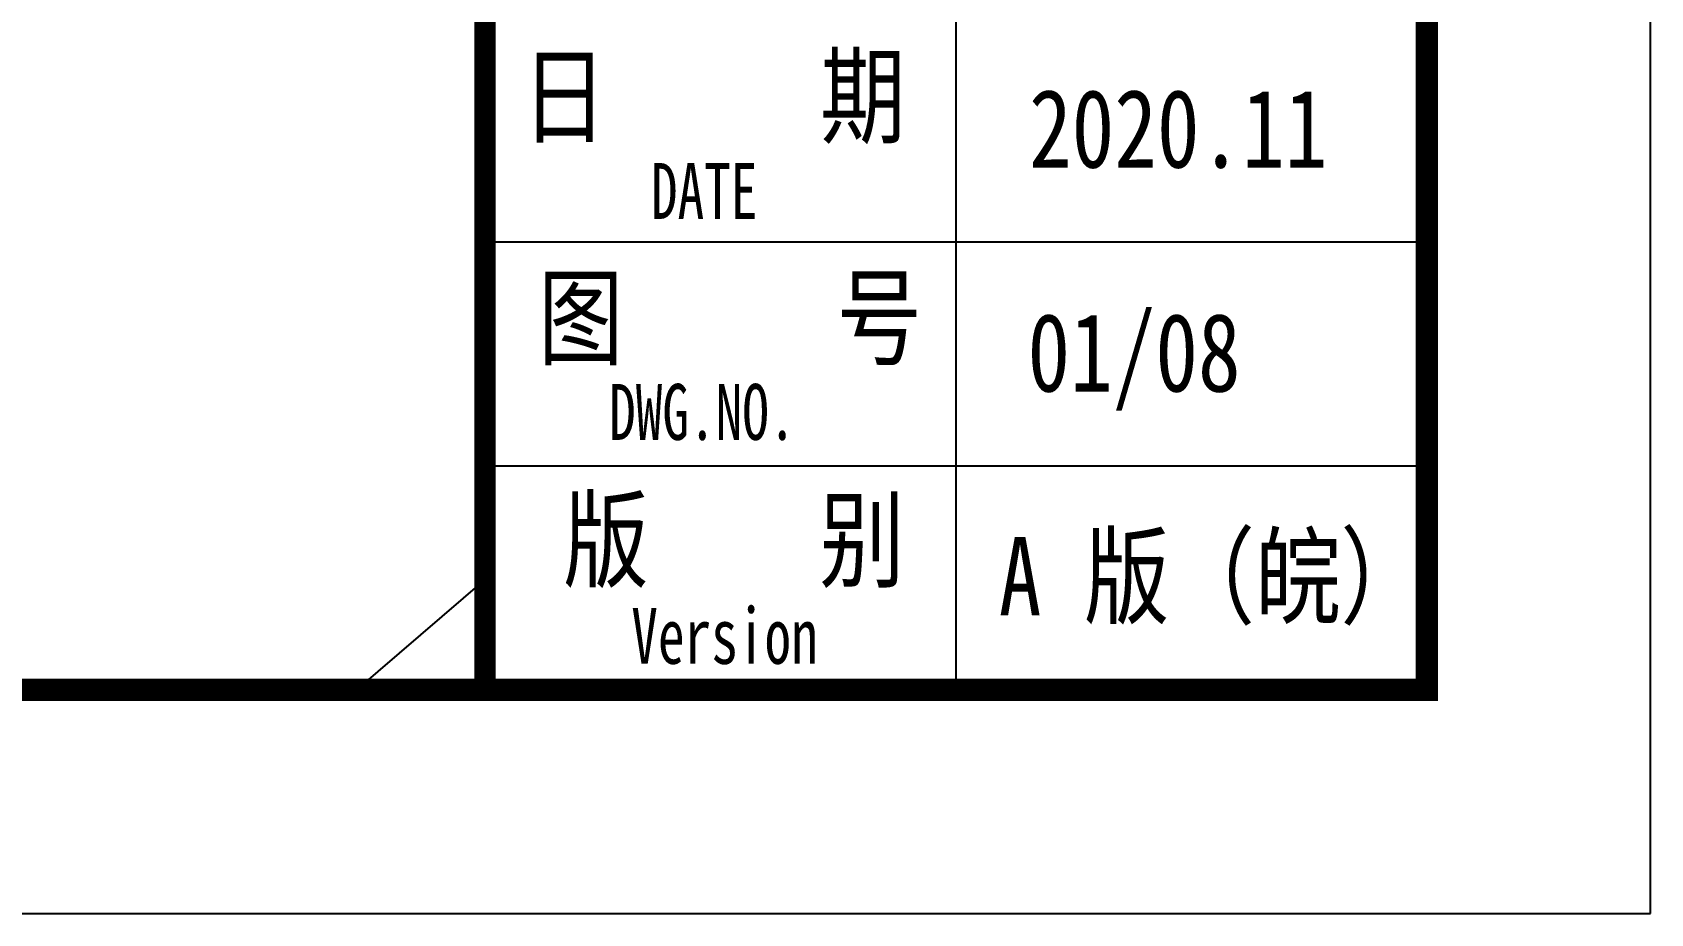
# Model space of a CAD drawing. Extents: x -266287 to 275962, y -324567 to 363765.
# Drawn here: x 239801 to 275962, y 153765 to 173443 of the extents above; entities that cross this region are included whole.
import ezdxf
from ezdxf.enums import TextEntityAlignment as Align

# ---------------------------------------------------------------- set-up
doc = ezdxf.new("R2010")
doc.units = 0
doc.header["$LTSCALE"] = 1000
doc.layers.get('0').update_dxf_attribs({"linetype": 'CONTINUOUS'})
for name, color, linetype in [('0-TK', 4, 'CONTINUOUS'), ('PUB_TITLE', 4, 'CONTINUOUS'), ('图层1', 251, 'CONTINUOUS')]:
    doc.layers.add(name, color=color, linetype=linetype)
doc.styles.add('-黑体', font='simhei.ttf', dxfattribs={"width": 0.8})

msp = doc.modelspace()

# ---------------------------------------------------------------- linework, layer by layer
at = {"layer": '0-TK', "const_width": 479.95426}
msp.add_lwpolyline([(249914.28571, 158765.05878), (249914.28571, 358765.05878)], dxfattribs=at)
at = {"layer": 'PUB_TITLE'}
for p, q in [((260437.92282, 222685.71996), (260437.92282, 158765.05878)), ((249914.28571, 168765.05878), (270961.55994, 168765.05878)), ((249914.28571, 163765.05878), (270961.55994, 163765.05878)), ((249914.28571, 158765.05878), (270961.55994, 158765.05878))]:
    msp.add_line(p, q, dxfattribs=at)
at = {"layer": 'PUB_TITLE', "color": 7}
msp.add_lwpolyline([(-21038.44006, 153765.05878), (275961.55994, 153765.05878), (275961.55994, 363765.05878), (-21038.44006, 363765.05878)], close=True, dxfattribs=at)
at = {"layer": 'PUB_TITLE', "const_width": 500}
msp.add_lwpolyline([(-8538.44006, 158765.05878), (270961.55994, 158765.05878), (270961.55994, 358765.05878), (-8538.44006, 358765.05878)], close=True, dxfattribs=at)
at = {"layer": '图层1', "linetype": 'Continuous', "elevation": 89496.37701}
msp.add_lwpolyline([(247054.77536, 158765.05878), (249914.28571, 161216.18168)], dxfattribs=at)

# ---------------------------------------------------------------- texts
at = {"style": '-黑体'}
for s, height, width, p in [('日     期', 1750, 0.8, (250733.29407, 172019.60445, -0.71586)), ('DATE', 1250, 0.7, (253623.19263, 169902.27516, -0.71586)), ('DWG.NO.', 1250, 0.7, (252688.68568, 164968.01688)), ('Version', 1250, 0.7, (253184.37686, 159967.86401, 0.71586))]:
    msp.add_text(s, height=height, dxfattribs=dict(at, width=width)).set_placement(p, align=Align.MIDDLE_LEFT)
at = {"style": '-黑体', "width": 0.8}
for s, p in [('2020.11', (262071.93831, 170422.14863, -0.71586)), ('01/08', (262037.27031, 165422.14863, -0.71586)), ('A 版（皖）', (261395.8702, 160422.14863, -0.71586))]:
    msp.add_text(s, height=1750, dxfattribs=at).set_placement(p)
for s, p in [('图     号', (255390.09498, 167073.28214)), ('版    别', (255478.86736, 162111.39501, 0.71586))]:
    msp.add_text(s, height=1750, dxfattribs=at).set_placement(p, align=Align.MIDDLE_CENTER)

doc.saveas('drawing.dxf')
